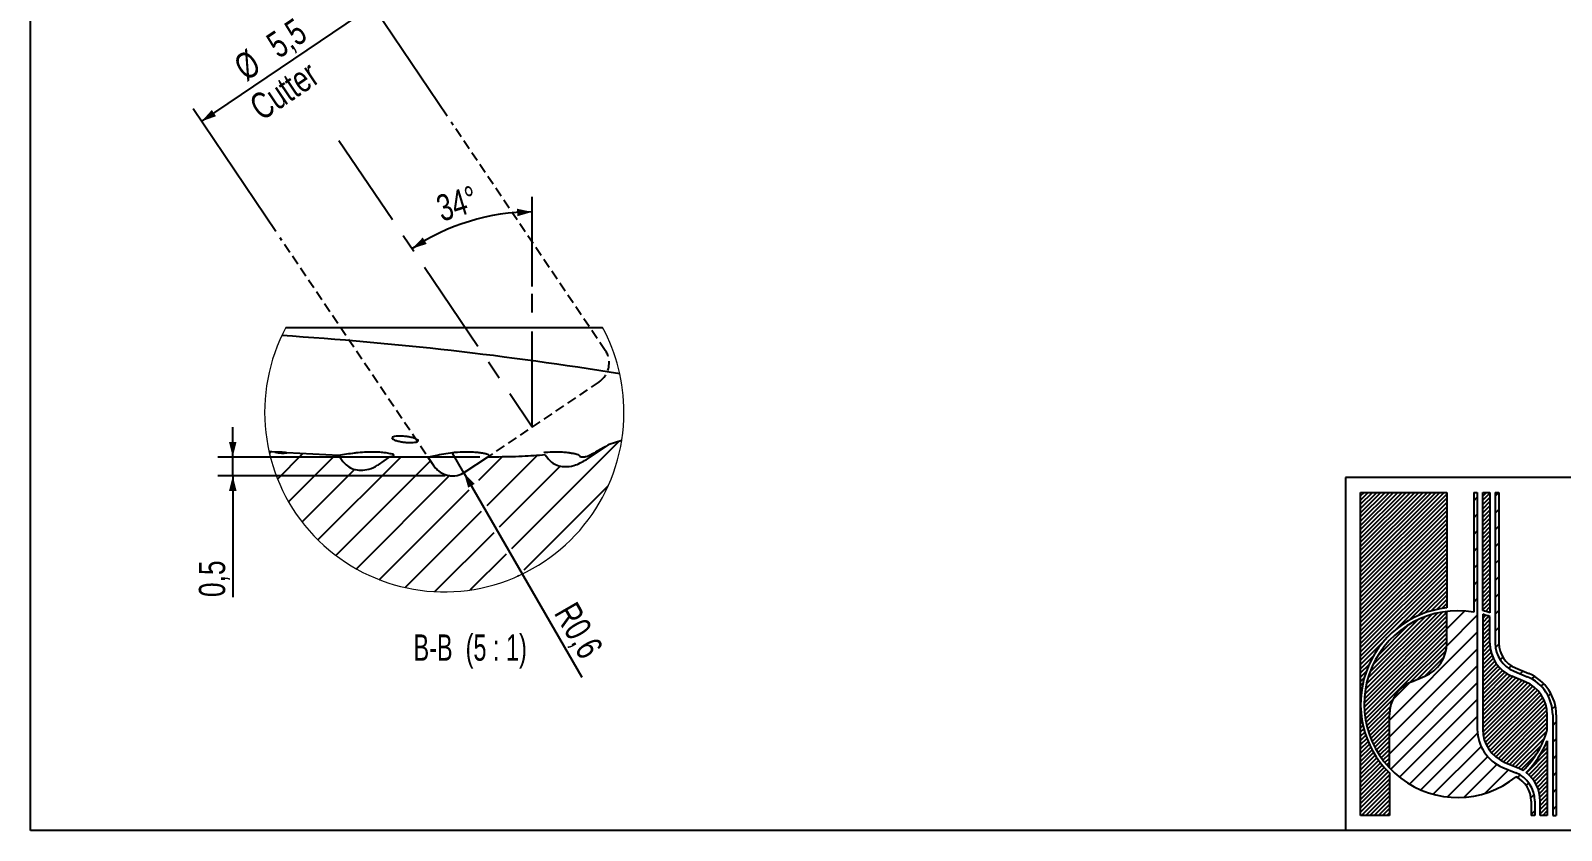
# Model space of a CAD drawing. Header units: millimetres. Extents: x 8 to 3888, y -9857 to 412.
# Drawn here: x 8 to 211.7, y 8 to 114.5 of the extents above; entities that cross this region are included whole.
import ezdxf

# ---------------------------------------------------------------- set-up
doc = ezdxf.new("R2010")
doc.units = ezdxf.units.MM
doc.linetypes.add('CENTERX2', pattern=[20.319999999999997, 12.7, -2.54, 2.54, -2.54])
doc.linetypes.add('HIDDEN', pattern=[1.905, 1.27, -0.635])
for name, color, linetype in [('CENTERLINE', 4, 'CENTERX2'), ('DIMENSIONS', 2, 'Continuous'), ('HATCH', 3, 'Continuous'), ('HIDDEN', 3, 'HIDDEN'), ('TEXT', 2, 'Continuous')]:
    doc.layers.add(name, color=color, linetype=linetype)
doc.layers.add('OUTLINE', color=7, linetype='Continuous', lineweight=25)
doc.styles.add('SLDTEXTSTYLE0', font='TXT', dxfattribs={"width": 0.75})
doc.styles.add('SLDTEXTSTYLE5', font='TXT', dxfattribs={"width": 0.6666666666666666})
doc.dimstyles.new('SLDDIMSTYLE17', dxfattribs={"dimtxt": 3.5, "dimasz": 2, "dimexe": 0, "dimexo": 0.0625, "dimgap": 0.875, "dimtad": 1, "dimlfac": 0.2, "dimrnd": 1e-09, "dimdsep": 46, "dimtxsty": 'SLDTEXTSTYLE0', "dimsah": 1, "dimcen": 0, "dimadec": 0, "dimazin": 2, "dimtfac": 1, "dimtofl": 0, "dimtmove": 0, "dimatfit": 3, "dimfxl": 0, "dimfrac": 2, "dimtolj": 1, "dimtzin": 12, "dimarcsym": 0})
doc.dimstyles.new('SLDDIMSTYLE18', dxfattribs={"dimtxt": 3.5, "dimasz": 2, "dimexe": 0, "dimexo": 0.0625, "dimgap": 0.875, "dimtad": 1, "dimlfac": 0.2, "dimrnd": 1e-09, "dimdsep": 46, "dimtxsty": 'SLDTEXTSTYLE0', "dimsah": 1, "dimcen": 0.09, "dimadec": 0, "dimazin": 2, "dimtfac": 1, "dimtmove": 0, "dimatfit": 0, "dimfxl": 0, "dimfrac": 2, "dimtolj": 1, "dimtzin": 12, "dimarcsym": 0})
doc.dimstyles.new('SLDDIMSTYLE19', dxfattribs={"dimtxt": 3.5, "dimasz": 2, "dimexe": 0, "dimexo": 0.0625, "dimgap": 0.875, "dimtad": 1, "dimlfac": 0.2, "dimrnd": 1e-09, "dimzin": 12, "dimdsep": 46, "dimtxsty": 'SLDTEXTSTYLE0', "dimsah": 1, "dimcen": 0.09, "dimadec": 0, "dimazin": 3, "dimtfac": 1, "dimtofl": 0, "dimtmove": 0, "dimatfit": 3, "dimfxl": 0, "dimfrac": 2, "dimtolj": 1, "dimtzin": 12, "dimarcsym": 0})
doc.dimstyles.new('SLDDIMSTYLE20', dxfattribs={"dimtxt": 3.5, "dimasz": 2, "dimexe": 0, "dimexo": 0.0625, "dimgap": 0.875, "dimtad": 1, "dimdec": 4, "dimlfac": 0.2, "dimzin": 12, "dimdsep": 46, "dimtxsty": 'SLDTEXTSTYLE0', "dimsah": 1, "dimcen": 0.09, "dimazin": 3, "dimtfac": 1, "dimtofl": 0, "dimtmove": 0, "dimatfit": 3, "dimfxl": 0, "dimfrac": 2, "dimtolj": 1, "dimtzin": 12, "dimarcsym": 0})
pattern_1 = [(45, (0, 0), (-0.280633003783411, 0.2806330037834111), [])]
pattern_2 = [(45.0000000000001, (0, 0), (-1.122532015133646, 1.122532015133642), [])]

# ---------------------------------------------------------------- blocks, each defined once
blk = doc.blocks.new('SW_HATCH_0')
at = {"layer": 'HATCH', "color": 0}
for p, q in [((0, 0), (0.2180412411689758, 0.2180412411689758)), ((32.26191736757755, -12.63935118913651), (46.4953389018774, 1.594061031937599)), ((1.078536733984947, -3.411583602428436), (4.463293589651585, -0.02683140337467194)), ((2.544629387557507, -6.43562525510788), (8.729109540581703, -0.2511497586965561)), ((6.450796499848366, -11.50971278548241), (17.48216338455677, -0.4783459007740021)), ((8.856868371367455, -13.59377056360245), (21.44713886082172, -1.003500074148178)), ((27.88045443594456, -3.550434485077858), (30.96803091466427, -0.4628580063581467)), ((28.97492609918118, -6.946101784706116), (35.65172664821148, -0.2693012356758118)), ((30.61842173337936, -9.79272648692131), (38.74722868204117, -1.663919538259506)), ((4.344172775745392, -9.126206859946251), (11.36334612965584, -2.107033506035805)), ((11.57128252089024, -15.36947675049305), (23.98394048213959, -2.956818789243698)), ((14.62208107113838, -16.80881716310978), (26.59937366843224, -4.831524565815926)), ((33.90542231500149, -15.48598520457745), (45.09143531322479, -4.299972206354141)), ((18.06611195206642, -17.85491593182087), (28.24286930263042, -7.678158581256866)), ((22.01542258262634, -18.39572563767433), (29.88637425005436, -10.52477397024632)), ((26.7224945127964, -18.17877404391766), (31.52986988425255, -13.37139867246151)), ((33.05480815470219, -16.33659936487675), (33.17337483167648, -16.21803268790245))]:
    blk.add_line(p, q, dxfattribs=at)
blk = doc.blocks.new('_D_42')
at = {"layer": 'DIMENSIONS'}
for q in [(64.15921565245844, 58.20852480525714), (81.36764918961342, 28.40264360023266)]:
    blk.add_line((65.65921565245843, 55.61044859390386), q, dxfattribs=at)
blk.add_solid([(65.65921565245843, 55.61044859390386), (66.2262029505662, 53.62839778633499), (67.09222835435065, 54.12839778633499)], dxfattribs=at)
at = {"layer": 'DIMENSIONS', "insert": (80.61495335516494, 38.70598833208251), "char_height": 3.5, "attachment_point": 1, "rotation": 300.0000000000009, "style": 'SLDTEXTSTYLE0'}
blk.add_mtext('R0,6', dxfattribs=at)
blk = doc.blocks.new('_D_43')
at = {"layer": 'DIMENSIONS'}
for p, q in [((34.90128999119233, 57.7085248052686), (34.90128999119368, 61.70852480526859)), ((67.78281011811634, 57.70852480525751), (32.90128999119233, 57.70852480526926)), ((34.90128999119149, 55.20852480526711), (34.90128999119233, 57.7085248052686)), ((63.15921565245753, 55.20852480525759), (32.90128999119149, 55.20852480526779)), ((34.90128999119149, 55.20852480526711), (34.90128999118608, 39.06278998568337))]:
    blk.add_line(p, q, dxfattribs=at)
for points in [[(34.90128999119233, 57.7085248052686), (35.401289991193, 59.70852480526842), (34.401289991193, 59.70852480526877)], [(34.90128999119149, 55.20852480526711), (34.40128999119081, 53.20852480526728), (35.40128999119081, 53.20852480526694)]]:
    blk.add_solid(points, dxfattribs=at)
at = {"layer": 'DIMENSIONS', "insert": (30.38955307661002, 39.06278998568489), "char_height": 3.5, "attachment_point": 1, "rotation": 89.9999999999807, "style": 'SLDTEXTSTYLE0'}
blk.add_mtext('0,5', dxfattribs=at)
blk = doc.blocks.new('_D_44')
at = {"layer": 'DIMENSIONS'}
for p, q in [((63.4289198724066, 103.1043782485359), (52.41919545195636, 119.4269659483772)), ((30.73904801363207, 102.3910859578203), (53.53758125889784, 117.7688908032671)), ((40.63038662714027, 87.72657340308997), (29.62066220669059, 104.0491611029304))]:
    blk.add_line(p, q, dxfattribs=at)
for points in [[(53.53758125889784, 117.7688908032671), (51.59990966205238, 117.0650237826031), (52.15910256552313, 116.2359862100481)], [(30.73904801363207, 102.3910859578203), (32.67671961047753, 103.0949529784843), (32.11752670700679, 103.9239905510393)]]:
    blk.add_solid(points, dxfattribs=at)
at = {"layer": 'DIMENSIONS', "char_height": 3.5, "attachment_point": 1, "rotation": 33.999999999999694, "style": 'SLDTEXTSTYLE0'}
for s, insert in [('5,5', (39.05873424605986, 113.5844449916072)), ('%%c', (34.71261258014938, 110.5884498134845)), ('Cutter', (36.78964998506193, 105.2873805566746))]:
    blk.add_mtext(s, dxfattribs=dict(at, insert=insert))
blk = doc.blocks.new('_D_45')
at = {"layer": 'DIMENSIONS'}
blk.add_line((74.74894826783837, 80.43345639149162), (74.74894826783894, 92.33956988363657), dxfattribs=at)
blk.add_arc((74.7489482678375, 61.73273579990217), 28.6068340837344, 89.99999999999733, 123.9999999999976, dxfattribs=at)
for points in [[(74.74894826783884, 90.33956988363657), (72.73271974207431, 90.76947979500564), (72.76761255151997, 89.77008873448479)], [(58.75220965744914, 85.44887608716684), (60.71326122738883, 86.08470368961663), (60.18333628859602, 86.93274823988828)]]:
    blk.add_solid(points, dxfattribs=at)
at = {"layer": 'DIMENSIONS', "insert": (61.70035369952544, 92.37519677002673), "char_height": 3.5, "attachment_point": 1, "rotation": 16.999999999998153, "style": 'SLDTEXTSTYLE0'}
blk.add_mtext('34°', dxfattribs=at)

msp = doc.modelspace()

# ---------------------------------------------------------------- hatches: boundary and pattern name
at = {"layer": 'HATCH'}
h = msp.add_hatch(dxfattribs=at)
h.set_pattern_fill('ANSI31', color=256, scale=0.125, style=0)
h.set_pattern_definition(pattern_1)
edge = h.paths.add_edge_path(flags=0)
edge.add_arc((197.8999999999999, 24.81111111111201), 12.89999999999979, 96.3793702084426, 180, ccw=False)
edge.add_line((196.4666666666665, 37.63123418211034), (196.4666666666665, 53.00000000000038))
edge.add_line((196.4666666666665, 53.00000000000038), (184.9999999999998, 53.00000000000038))
edge.add_line((184.9999999999998, 53.00000000000038), (184.9999999999998, 24.81111111111201))
h = msp.add_hatch(dxfattribs=at)
h.set_pattern_fill('LINE', color=256, scale=0.5, angle=45.0000000000001, style=0)
h.set_pattern_definition(pattern_2)
edge = h.paths.add_edge_path(flags=0)
edge.add_line((200.0499999999998, 53.00000000000038), (200.0499999999998, 37.04586100386642))
edge.add_arc((197.8999999999999, 24.81111111111201), 12.42222222222082, 80.03323369975537, 96.62580956482374)
edge.add_line((196.4666666666665, 37.15036394480542), (196.4666666666665, 32.93333333333326))
edge.add_arc((191.6888888888885, 32.93333333333326), 4.777777777777992, 292.61986494804023, 360, ccw=False)
edge.add_line((193.5264957264954, 28.52307692307666), (191.7623931623932, 27.78803418803433))
edge.add_arc((193.6000000000002, 23.37777777777772), 4.77777777777777, 112.6198649480405, 180)
edge.add_line((188.8222222222226, 23.37777777777772), (188.8222222222226, 16.3313967553349))
edge.add_arc((197.8999999999999, 24.81111111111201), 12.42222222222082, 223.049079800242, 308.804006026696)
edge.add_arc((204.1111111111113, 11.91111111111098), 3.583333333333258, -7.958078640513122e-13, 63.95466943930131, ccw=False)
edge.add_line((207.6944444444446, 11.91111111111098), (207.6944444444446, 10.00000000000023))
edge.add_line((207.6944444444446, 10.00000000000023), (208.1722222222219, 10.00000000000023))
edge.add_line((208.1722222222219, 10.00000000000023), (208.1722222222219, 11.91111111111098))
edge.add_arc((204.1111111111113, 11.91111111111098), 4.061111111110831, 0, 67.38013505196817)
edge.add_line((205.6730769230765, 15.6598290598291), (203.9089743589739, 16.39487179487187))
edge.add_arc((206.022222222222, 21.46666666666652), 5.494444444444417, 179.9999999999946, 247.3801350519557, ccw=False)
edge.add_line((200.5277777777776, 21.46666666666697), (200.5277777777776, 53.00000000000038))
edge.add_line((200.5277777777776, 53.00000000000038), (200.0499999999998, 53.00000000000038))
h = msp.add_hatch(dxfattribs=at)
h.set_pattern_fill('ANSI31', color=256, scale=0.125, style=0)
h.set_pattern_definition(pattern_1)
edge = h.paths.add_edge_path(flags=0)
edge.add_arc((197.8999999999999, 24.81111111111201), 12.89999999999925, 70.52877936550652, 74.97388624088018, ccw=False)
edge.add_line((202.2000000000001, 36.97334774751981), (202.2000000000001, 53.00000000000038))
edge.add_line((202.2000000000001, 53.00000000000038), (201.2444444444441, 53.00000000000038))
edge.add_line((201.2444444444441, 53.00000000000038), (201.2444444444441, 37.27003126327632))
h = msp.add_hatch(dxfattribs=at)
h.set_pattern_fill('LINE', color=256, scale=0.5, angle=45.0000000000001, style=0)
h.set_pattern_definition(pattern_2)
edge = h.paths.add_edge_path(flags=0)
edge.add_line((211.0388888888883, 10.00000000000023), (211.0388888888883, 23.37777777777772))
edge.add_arc((205.066666666666, 23.37777777777772), 5.972222222222335, 0, 67.38013505196155)
edge.add_line((207.3636752136744, 28.89059829059849), (205.5995726495722, 29.62564102564125))
edge.add_arc((206.9777777777772, 32.93333333333326), 3.583333333332913, 180, 247.3801350519601, ccw=False)
edge.add_line((203.3944444444444, 32.93333333333326), (203.3944444444444, 53.00000000000038))
edge.add_line((203.3944444444444, 53.00000000000038), (202.9166666666661, 53.00000000000038))
edge.add_line((202.9166666666661, 53.00000000000038), (202.9166666666661, 32.93333333333326))
edge.add_arc((206.9777777777772, 32.93333333333326), 4.061111111111019, 180, 247.3801350519551)
edge.add_line((205.4158119658111, 29.18461538461558), (207.1799145299137, 28.44957264957281))
edge.add_arc((205.066666666666, 23.37777777777772), 5.494444444444536, -7.958078640513122e-13, 67.38013505196102, ccw=False)
edge.add_line((210.5611111111105, 23.37777777777772), (210.5611111111105, 10.00000000000023))
edge.add_line((210.5611111111105, 10.00000000000023), (211.0388888888883, 10.00000000000023))
h = msp.add_hatch(dxfattribs=at)
h.set_pattern_fill('ANSI31', color=256, scale=0.125, style=0)
h.set_pattern_definition(pattern_1)
edge = h.paths.add_edge_path(flags=0)
edge.add_line((196.4666666666665, 32.93333333333326), (196.4666666666665, 37.15036394480542))
edge.add_arc((197.8999999999999, 24.81111111111201), 12.42222222222082, 96.62580956482374, 223.049079800242)
edge.add_line((188.8222222222226, 16.3313967553349), (188.8222222222226, 23.37777777777772))
edge.add_arc((193.6000000000002, 23.37777777777772), 4.77777777777777, 112.61986494803969, 180, ccw=False)
edge.add_line((191.7623931623932, 27.78803418803433), (193.5264957264954, 28.52307692307666))
edge.add_arc((191.6888888888885, 32.93333333333326), 4.777777777777992, 292.619864948041, 360.0000000000008)
h = msp.add_hatch(dxfattribs=at)
h.set_pattern_fill('ANSI31', color=256, scale=0.125, style=0)
h.set_pattern_definition(pattern_1)
edge = h.paths.add_edge_path(flags=0)
edge.add_line((202.2000000000001, 32.93333333333326), (202.2000000000001, 36.46536376575504))
edge.add_arc((197.8999999999999, 24.81111111111201), 12.42222222222142, 69.74775325781039, 74.38150172435162)
edge.add_line((201.2444444444441, 36.77465140219116), (201.2444444444441, 21.46666666666697))
edge.add_arc((206.022222222222, 21.46666666666652), 4.777777777777787, 179.9999999999947, 247.3801350519586)
edge.add_line((204.1846153846151, 17.05641025641036), (205.9487179487182, 16.32136752136758))
edge.add_arc((204.1111111111113, 11.91111111111098), 4.777777777778035, 58.20753195096859, 67.38013505195858, ccw=False)
edge.add_arc((197.8999999999999, 24.81111111111201), 12.42222222222245, 314.6385798455304, 344.0576313943708)
edge.add_line((209.8444444444444, 21.39909530636341), (209.8444444444444, 23.37777777777772))
edge.add_arc((205.066666666666, 23.37777777777772), 4.777777777778299, 0, 67.38013505195484)
edge.add_line((206.9042735042734, 27.78803418803434), (205.1401709401707, 28.52307692307667))
edge.add_arc((206.9777777777772, 32.93333333333326), 4.777777777777462, 180, 247.3801350519645, ccw=False)
h = msp.add_hatch(dxfattribs=at)
h.set_pattern_fill('ANSI31', color=256, scale=0.125, style=0)
h.set_pattern_definition(pattern_1)
edge = h.paths.add_edge_path(flags=0)
edge.add_arc((197.8999999999999, 24.81111111111201), 12.89999999999979, 180, 225.2750868450694, ccw=False)
edge.add_line((184.9999999999998, 24.81111111111201), (184.9999999999998, 10.00000000000023))
edge.add_line((184.9999999999998, 10.00000000000023), (188.8222222222226, 10.00000000000023))
edge.add_line((188.8222222222226, 10.00000000000023), (188.8222222222226, 15.64574419989162))
h = msp.add_hatch(dxfattribs=at)
h.set_pattern_fill('ANSI31', color=256, scale=0.125, style=0)
h.set_pattern_definition(pattern_1)
edge = h.paths.add_edge_path(flags=0)
edge.add_arc((197.8999999999999, 24.81111111111201), 12.90000000000028, 315.0375474160753, 337.8083934337228, ccw=False)
edge.add_arc((204.1111111111113, 11.91111111111098), 4.777777777777471, -7.958078640513122e-13, 52.37874481333131, ccw=False)
edge.add_line((208.8888888888884, 11.91111111111098), (208.8888888888884, 10.00000000000023))
edge.add_line((208.8888888888884, 10.00000000000023), (209.8444444444444, 10.00000000000023))
edge.add_line((209.8444444444444, 10.00000000000023), (209.8444444444444, 19.93871468701114))

# ---------------------------------------------------------------- linework, layer by layer
at = {"color": 7, "linetype": 'Continuous', "lineweight": 18}
for centre, radius, start, end in [((63.05541071372355, 63.67262734152557), 23.91023351192466, 151.8018682304333, 359.999989782785), ((63.05534260496305, 63.67261108042968), 23.91030162068778, 2.874895343888215e-05, 28.19808847868277)]:
    msp.add_arc(centre, radius, start, end, dxfattribs=at)
at = {"layer": 'CENTERLINE'}
for p, q in [((49.03954575831321, 99.84849248429927), (74.74894826783026, 61.73273579990228)), ((74.74894826783026, 61.73273579990228), (74.74894826783111, 79.43345639149169))]:
    msp.add_line(p, q, dxfattribs=at)
at = {"layer": 'HIDDEN'}
for p, q in [((84.4706361800497, 71.90875094029009), (63.98811277587014, 102.2753406759809)), ((61.67210293478615, 56.53094609484516), (41.1895795306038, 86.89753583053498)), ((83.6611021727968, 67.74405951221286), (65.8367943628634, 55.72141208759217))]:
    msp.add_line(p, q, dxfattribs=at)
for centre, radius, start, end in [((81.9835234623847, 70.23117222987788), 2.999999999999876, 303.9999999999997, 34.0000000000008), ((64.15921565245124, 58.20852480525721), 2.999999999999882, 213.9999999999982, 304.0000000000005)]:
    msp.add_arc(centre, radius, start, end, dxfattribs=at)
at = {"layer": 'OUTLINE'}
for p, q in [((8.000000000000007, 8.000000000000007), (8.000000000000007, 412)), ((41.9828709738163, 74.9707393742855), (84.12795090692319, 74.9707393742855)), ((81.92183399217404, 57.34323378873424), (84.97595736401357, 59.39198512805061)), ((86.66661517339028, 59.90297388506488), (84.97595736401357, 59.39198512805061)), ((40.50739524530449, 58.37634992075519), (39.72769198583641, 58.42695798945979)), ((48.99878004210272, 57.91444186342315), (42.0926319958476, 58.27760178816871)), ((48.99878004210272, 57.91444186342315), (49.55560849623956, 57.13714141619758)), ((54.28000302629747, 56.6876758284624), (55.82159334438123, 57.72179778886394)), ((55.82159334438123, 57.72179778886394), (56.2426256539134, 57.85121437383251)), ((57.97306025045194, 57.70852644217567), (55.82159334438123, 57.72179778886394)), ((60.87781810777464, 57.70852644217567), (57.97306025045194, 57.70852644217567)), ((60.87781810777464, 57.70852644217567), (61.67210587876119, 56.53094355238036)), ((60.95034950988569, 57.70852644217567), (60.87781810777464, 57.70852644217567)), ((65.83679416792668, 55.72141003084735), (68.78280961530484, 57.70852644217567)), ((69.85346736030854, 57.70852644217567), (68.78280961530484, 57.70852644217567)), ((76.4913945050744, 57.9927847183998), (76.82180912809648, 57.54072074068145)), ((81.1621541680602, 57.70852644217567), (81.0450589807538, 57.85121437383251)), ((81.74931579845227, 57.70852644217567), (81.1621541680602, 57.70852644217567)), ((586, 55.00000000000016), (183, 55.00000000000016)), ((183, 55.00000000000016), (183, 8.000000000000007)), ((185.0000000000014, 53.00000000000207), (196.4666666666665, 53.00000000000038)), ((185.0000000000014, 10.00000000000192), (185.0000000000014, 53.00000000000207)), ((196.4666666666665, 53.00000000000038), (196.4666666666665, 37.63123418211034)), ((200.0499999999997, 52.99999999999772), (200.527777777777, 52.99999999999772)), ((200.0499999999997, 52.99999999999772), (200.0499999999998, 37.04586100386642)), ((200.527777777777, 52.99999999999772), (200.5277777777776, 21.46666666666697)), ((201.2444444444441, 53.00000000000038), (202.2000000000001, 53.00000000000038)), ((201.2444444444441, 37.27003126327632), (201.2444444444441, 53.00000000000038)), ((202.2000000000001, 53.00000000000038), (202.2000000000001, 36.97334774751981)), ((202.9166666666661, 53.00000000000038), (203.3944444444444, 53.00000000000038)), ((202.9166666666661, 53.00000000000038), (202.9166666666661, 32.93333333333326)), ((203.3944444444444, 53.00000000000038), (203.3944444444444, 32.93333333333326)), ((196.4666666666666, 32.93333333333104), (196.4666666666666, 37.1503639448032)), ((201.2444444444441, 36.77465140219116), (201.2444444444441, 21.46666666666697)), ((202.2000000000001, 32.93333333333326), (202.2000000000001, 36.46536376575504)), ((191.7623931623932, 27.78803418803433), (193.5264957264954, 28.52307692307665)), ((206.9042735042734, 27.78803418803433), (205.1401709401707, 28.52307692307665)), ((205.4158119658111, 29.18461538461559), (207.1799145299137, 28.44957264957282)), ((205.5995726495722, 29.62564102564125), (207.3636752136744, 28.89059829059848)), ((188.8222222222226, 16.3313967553349), (188.8222222222226, 23.37777777777772)), ((209.8444444444444, 21.39909530636341), (209.8444444444444, 23.37777777777772)), ((210.5611111111105, 23.37777777777772), (210.5611111111105, 10.00000000000023)), ((211.0388888888883, 23.37777777777772), (211.0388888888883, 10.00000000000023)), ((209.8444444444444, 19.93871468701114), (209.8444444444443, 9.999999999997803)), ((203.9089743589758, 16.39487179487036), (205.6730769230784, 15.65982905982759)), ((204.1846153846178, 17.05641025640913), (205.9487179487203, 16.32136752136642)), ((188.8222222222226, 15.64574419989162), (188.8222222222226, 10.00000000000023)), ((207.6944444444466, 11.91111111110882), (207.6944444444466, 9.999999999998064)), ((208.1722222222242, 11.91111111110882), (208.1722222222242, 9.999999999998064)), ((208.888888888891, 9.999999999998066), (208.888888888891, 11.91111111110882)), ((188.8222222222226, 10.00000000000023), (185.0000000000014, 10.00000000000192)), ((208.1722222222242, 9.999999999998064), (207.6944444444466, 9.999999999998064)), ((209.8444444444443, 9.999999999997803), (208.888888888891, 9.999999999998066)), ((210.5611111111105, 10.00000000000023), (211.0388888888883, 10.00000000000023)), ((586, 8.000000000000007), (8.000000000000007, 8.000000000000007))]:
    msp.add_line(p, q, dxfattribs=at)
for centre, radius, start, end in [((10.91844362004676, -396.8707591193658), 471.7416970592579, 80.79135357735194, 86.29101941171561), ((64.15921310736348, 58.20850202097603), 2.999984130311828, 213.9997381228792, 304.0002585782669), ((197.8999999999999, 24.81111111111201), 12.90000000000003, 96.37937020844342, 225.2750868450703), ((197.8999999999999, 24.81111111111201), 12.4222222222215, 80.03323369975537, 308.804006026696), ((197.8999999999999, 24.81111111111201), 12.8999999999993, 70.52877936550735, 74.97388624088094), ((197.8999999999999, 24.81111111111201), 12.42222222222159, 69.74775325781039, 74.38150172435162), ((191.6888888888885, 32.93333333333326), 4.777777777778084, 292.619864948041, 359.9999999999742), ((206.9777777777772, 32.93333333333326), 4.777777777777819, 180, 247.3801350519653), ((206.9777777777772, 32.93333333333326), 4.061111111111046, 180, 247.3801350519551), ((206.9777777777772, 32.93333333333326), 3.583333333332998, 180, 247.3801350519609), ((205.066666666666, 23.37777777777772), 5.972222222222405, 0, 67.38013505196152), ((193.6000000000002, 23.37777777777772), 4.777777777777994, 112.6198649480405, 180), ((205.066666666666, 23.37777777777772), 4.777777777778425, 0, 67.38013505195477), ((205.066666666666, 23.37777777777772), 5.4944444444446, 0, 67.38013505196184), ((206.022222222222, 21.46666666666652), 5.494444444445012, 179.9999999999954, 247.3801350519811), ((206.022222222222, 21.46666666666652), 4.77777777777797, 179.9999999999947, 247.3801350519938), ((197.8999999999999, 24.81111111111201), 12.42222222222249, 314.6385798455306, 344.0576313943708), ((197.8999999999999, 24.81111111111201), 12.90000000000048, 315.0375474160778, 337.8083934337236), ((204.1111111111134, 11.91111111110964), 4.777777777778155, 58.20753195099907, 67.3801350519603), ((204.1111111111134, 11.91111111110964), 4.061111111110837, 359.9999999999893, 67.38013505196913), ((204.1111111111134, 11.91111111110964), 3.583333333333552, 359.9999999999877, 63.95466943934127), ((204.1111111111134, 11.91111111110964), 4.777777777777651, 359.999999999991, 52.37874481336162)]:
    msp.add_arc(centre, radius, start, end, dxfattribs=at)
for points, knots in [([(58.4837230445651, 60.36153849435405), (58.584157198935, 60.34129489528631), (58.83561148879318, 60.29061154100612), (59.184594004855, 60.17511622329101), (59.46697116805576, 60.07400589939967), (59.63663035961968, 59.85771179250321), (59.39845840206902, 59.70406337060027), (59.10147512343052, 59.66295057897483), (58.64955869456183, 59.62665674652463), (58.12828705050972, 59.64587108780009), (57.57395378103516, 59.70162454659647), (57.051407882794, 59.79196181009171), (56.59011711151936, 59.91325875153603), (56.2948410183124, 60.0327908432568), (56.04374748780383, 60.1923663479608), (56.17706090241702, 60.41178212272288), (56.47080680492493, 60.44818040250573), (56.86944823579986, 60.50518644735695), (57.37778779015225, 60.49510513756643), (57.92667666811234, 60.45553218049857), (58.29855018336168, 60.3927837919346), (58.48372304456512, 60.36153849435406)], [0, 0, 0, 0, 0.04149752012018484, 0.1038962245280131, 0.1461648448717984, 0.1682469304150363, 0.1918703221024492, 0.2360875666597738, 0.2980941218684407, 0.371085427631656, 0.4480937500711056, 0.522401665111689, 0.5871276472643733, 0.6354531859730348, 0.6631334734375961, 0.6824269460868021, 0.7201258105336861, 0.777283954422032, 0.8476364009400983, 0.9241311832539207, 0.9999999999999999, 0.9999999999999999, 0.9999999999999999, 0.9999999999999999]), ([(84.97595736401357, 59.39198512805061), (84.77831458794236, 59.27174960890807), (84.05861025536564, 58.83391916664943), (83.04241290444808, 58.28509514840055), (82.1708106412127, 57.77608882631019), (81.79944340956504, 57.71656151300965), (81.74931579845227, 57.70852644217567)], [0, 0, 0, 0, 0.1899063227299971, 0.6915325010576306, 0.9583626730896138, 1, 1, 1, 1]), ([(40.50739524530449, 58.37634992075519), (40.79570264460789, 58.31403837174349), (41.31995196569896, 58.20073296458281), (41.85281390671801, 58.25374387329227), (42.0926319958476, 58.27760178816871)], [0, 0, 0, 0, 0.5499432954979465, 1, 1, 1, 1]), ([(42.0926319958476, 58.27760178816871), (41.97045570335507, 58.2918274161979), (41.53729582147996, 58.34226249841412), (41.0076205798523, 58.36948430289316), (40.60099832888, 58.3750652137279), (40.50739524530449, 58.37634992075519)], [0, 0, 0, 0, 0.2322062210852927, 0.8232564374314031, 0.9999999999999999, 0.9999999999999999, 0.9999999999999999, 0.9999999999999999]), ([(51.59356580691614, 58.27976245654182), (51.42083501972632, 58.2613024690897), (50.55216152828125, 58.16846608471995), (49.68972553736346, 58.02743206766717), (48.99878004210272, 57.91444186342315)], [0, 0, 0, 0, 0.1988443171006446, 1, 1, 1, 1]), ([(49.55560849623956, 57.13714141619758), (49.7464885548857, 56.9182716509426), (50.13838977055772, 56.46890398160276), (50.98551198726664, 56.0606190901286), (51.97718834457304, 55.90028121510269), (53.09055285034792, 56.05962288998595), (53.85539945152773, 56.40836394274509), (54.24255288443561, 56.66304045004036), (54.28000302629749, 56.68767582846242)], [0, 0, 0, 0, 0.1650789268562098, 0.3389281865043433, 0.5256607641643342, 0.7343018850474957, 0.9742984789708291, 1, 1, 1, 1]), ([(56.2426256539134, 57.85121437383251), (56.26981113940867, 57.85924719186419), (56.32508491285995, 57.87557958968485), (56.36488855929824, 58.02659784188361), (56.10218302945, 58.07952689885476), (55.8483595910737, 58.16976065673003), (55.41106778413403, 58.24362323413123), (54.80289362304691, 58.32399233469245), (53.87903834692076, 58.38279548908966), (52.77730610375853, 58.38150363309789), (51.9691710774339, 58.3120453164268), (51.59356580691615, 58.27976245654183)], [0, 0, 0, 0, 0.01628560375049273, 0.03311203592003217, 0.07596974179134926, 0.135489511046115, 0.2155345585923334, 0.3345160235542926, 0.5102423012731244, 0.7723702513488521, 0.9999999999999999, 0.9999999999999999, 0.9999999999999999, 0.9999999999999999]), ([(64.26483342068471, 58.27976245654182), (64.22688168995909, 58.27541134001847), (63.40807078510344, 58.1815357356781), (62.30655586557739, 57.96295497453639), (61.24227376799696, 57.76329234136206), (60.95034950988569, 57.70852644217567)], [0, 0, 0, 0, 0.03406955990073129, 0.7350528325580744, 1, 1, 1, 1]), ([(68.99435953812876, 57.85121437383252), (69.01124153208674, 57.87414542187069), (69.05558604434013, 57.93437919184147), (68.86794736290256, 58.03139143410059), (68.64061197133034, 58.10366385553839), (68.25381657815451, 58.19031601209966), (67.75553439025713, 58.26932670870194), (67.06430256843039, 58.34475122638863), (66.06088261122152, 58.39151749286325), (65.09184373749584, 58.36441566431377), (64.44996878577476, 58.29871300916291), (64.26483342068471, 58.27976245654182)], [0, 0, 0, 0, 0.01501520363944592, 0.03944095012911227, 0.09670157261134386, 0.1820439001461514, 0.2716265013817178, 0.4085704927022277, 0.6054645650009544, 0.8862045300199732, 1, 1, 1, 1]), ([(76.4913945050744, 57.9927847183998), (75.47139573059165, 57.91387978125709), (73.26214513409495, 57.74297685096927), (71.04627988592402, 57.72058181433128), (69.85346736030854, 57.70852644217567)], [0, 0, 0, 0, 0.4616944660330582, 1, 1, 1, 1]), ([(81.0450589807538, 57.85121437383251), (81.03672187967335, 57.87315575825284), (81.0082586717625, 57.94806455215862), (80.80857383678807, 58.00783032064316), (80.52133737169827, 58.10507112027143), (80.11033341598943, 58.18425553633869), (79.59459592693034, 58.26734388912035), (78.91609822218145, 58.34178226040833), (77.96472098036034, 58.39070331159836), (77.05618759298248, 58.36763017433308), (76.46176782361226, 58.29973790075169), (76.28687606768885, 58.27976245654183)], [0, 0, 0, 0, 0.01406830966077031, 0.04802979104660577, 0.1158506762496062, 0.2093879898485325, 0.3026471064154239, 0.4398447914844941, 0.6303656320433697, 0.8912451991123195, 1, 1, 1, 1]), ([(76.82180912809648, 57.54072074068145), (76.97572798384446, 57.3634436614098), (77.32220624421996, 56.96438499031969), (78.08295466478539, 56.56975013877373), (79.1180723625241, 56.36948493406692), (80.49151159401147, 56.53127572478169), (81.40144302191696, 57.04782091870501), (81.92183399217406, 57.34323378873425)], [0, 0, 0, 0, 0.1246410656093667, 0.2805726392248811, 0.446127701537587, 0.6832397102066747, 1, 1, 1, 1])]:
    msp.add_open_spline(points, degree=3, knots=knots, dxfattribs=at)

# ---------------------------------------------------------------- block references
at = {"layer": 'HATCH'}
msp.add_blockref('SW_HATCH_0', (39.78195549564638, 58.19124024582462), dxfattribs=at)

# ---------------------------------------------------------------- texts
at = {"layer": 'TEXT', "insert": (66.49959430610316, 34.09372181753763), "char_height": 3.5, "attachment_point": 2, "style": 'SLDTEXTSTYLE5'}
msp.add_mtext('B-B  (5 : 1)', dxfattribs=at)

# ---------------------------------------------------------------- dimensions: what is measured, and where the dimension line sits
at = {"layer": 'DIMENSIONS'}
dim = msp.add_linear_dim(base=(56.60981727858756, 113.2141135944161), p1=(41.18957953061101, 86.89753583053492), p2=(63.98811277587735, 102.2753406759809), angle=33.99999999999969, text='%%c<>', dimstyle='SLDDIMSTYLE19', dxfattribs=at)
dim.commit()
dim.dimension.update_dxf_attribs({"geometry": '_D_44', "text_midpoint": (45.21055065595347, 105.5252111716919), "dimtype": 160})
dim = msp.add_angular_dim_2l(base=(66.3851194200568, 89.08958728722321), line1=((74.7489482678375, 61.7327357999022), (74.74894826783834, 79.43345639149163)), line2=((57.71953766784026, 86.97987527223746), (74.74894832952239, 61.73273570845058)), dimstyle='SLDDIMSTYLE20', dxfattribs=at)
dim.commit()
dim.dimension.update_dxf_attribs({"geometry": '_D_45', "text_midpoint": (66.38511942005685, 89.08958728722254), "dimtype": 162})
dim = msp.add_linear_dim(base=(34.9012899911926, 57.70852480526859), p1=(64.15921565245752, 55.20852480525725), p2=(68.78281011811634, 57.70852480525717), angle=90.0000000000002, dimstyle='SLDDIMSTYLE18', dxfattribs=at)
dim.commit()
dim.dimension.update_dxf_attribs({"geometry": '_D_43', "text_midpoint": (34.9012899911874, 42.29542880296259), "dimtype": 160})
dim = msp.add_radius_dim(center=(64.15921565245844, 58.20852480525714), mpoint=(65.65921565245843, 55.61044859390386), dimstyle='SLDDIMSTYLE17', dxfattribs=at)
dim.commit()
dim.dimension.update_dxf_attribs({"geometry": '_D_42', "text_midpoint": (79.10695898825796, 32.31830120966148), "dimtype": 164})

doc.saveas('drawing.dxf')
